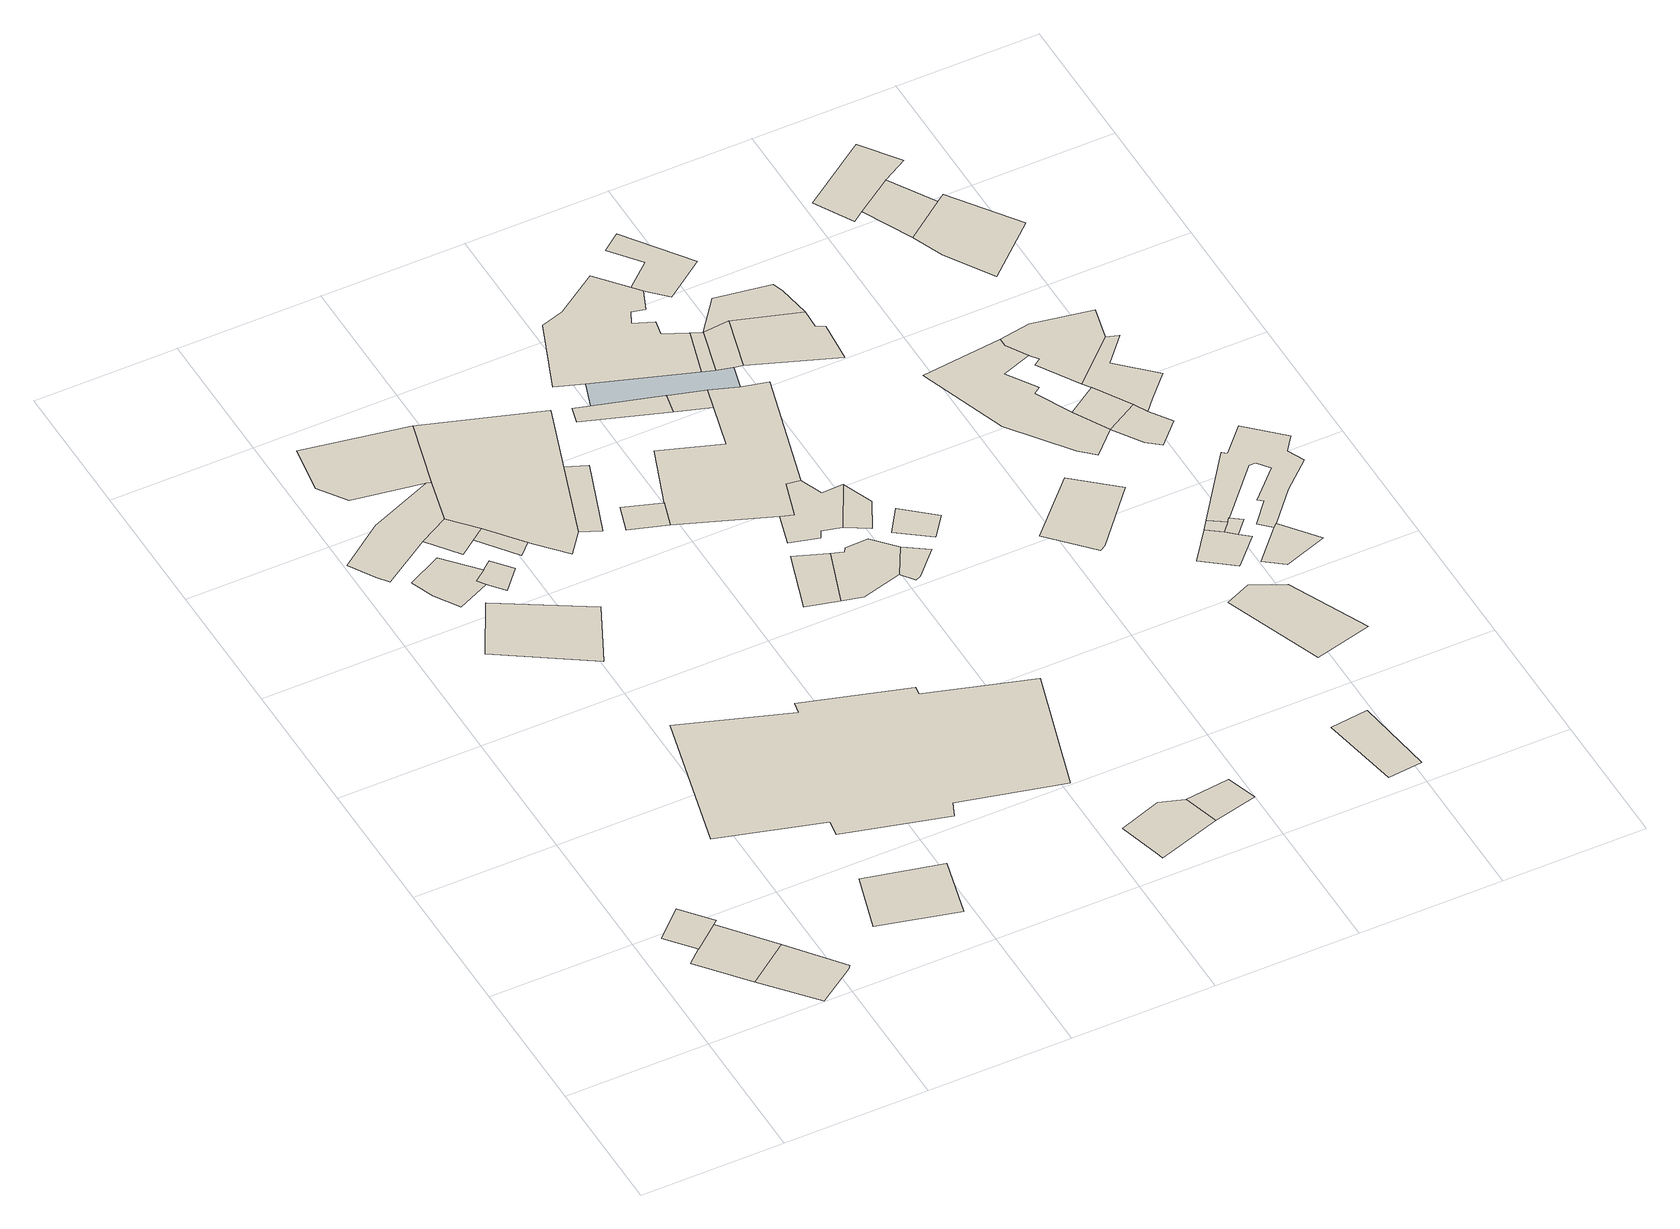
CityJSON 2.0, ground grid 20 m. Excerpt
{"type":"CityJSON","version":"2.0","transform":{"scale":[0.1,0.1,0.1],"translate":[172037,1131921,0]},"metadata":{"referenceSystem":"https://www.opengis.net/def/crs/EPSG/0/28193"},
"CityObjects":{
"building1":{"type":"Building","attributes":{"time":{"estimatedStart":{"year":1865},"estimatedEnd":{"year":1938}},"material":{"value":"dressed stone","sources":[{"name":"Amiran Atlas, sheet 11, map 4.2","type":"Secondary cartographic source"}],"paradata":{"author":"Beatrice Vaienti","date":"29-05-2023","version":0}},"numberOfFloors":{"value":"1","sources":[{"name":"Amiran Atlas, sheet 12, map 4.3","type":"Secondary cartographic source"}],"paradata":{"type":"user","author":"Beatrice Vaienti","date":"29-05-2023","comments":"In the atlas the value is \"1-3\", we have chosen a random value between 1 and 3 assigning a higher probability to 1 and 2 floors, respectively p=[0.35,0.35,0.3] for 1, 2, 3 floors","version":0}},"roof":{"type":{"value":"flat","paradata":{"type":"user","author":"Beatrice Vaienti","date":"29-05-2023","version":0}}},"updatedGeometry":true},"geometry":[{"type":"MultiSurface","lod":"0","boundaries":[[[0,1,2,3,4]]]}]},
"building2":{"type":"Building","attributes":{"time":{"estimatedStart":{"year":1865},"estimatedEnd":{"year":1938}},"material":{"value":"dressed stone","sources":[{"name":"Amiran Atlas, sheet 11, map 4.2","type":"Secondary cartographic source"}],"paradata":{"author":"Beatrice Vaienti","date":"29-05-2023","version":0}},"numberOfFloors":{"value":"3","paradata":{"type":"predicted","date":"05-06-2023","comments":"Random Forest Classifier","version":0}},"roof":{"type":{"value":"flat","paradata":{"type":"user","author":"Beatrice Vaienti","date":"29-05-2023","version":0}}},"updatedGeometry":true},"geometry":[{"type":"MultiSurface","lod":"0","boundaries":[[[5,6,7,4,3]]]}]},
"building3":{"type":"Building","attributes":{"time":{"estimatedStart":{"year":1841},"estimatedEnd":{"year":1938}},"material":{"value":"dressed stone","sources":[{"name":"Amiran Atlas, sheet 11, map 4.2","type":"Secondary cartographic source"}],"paradata":{"author":"Beatrice Vaienti","date":"29-05-2023","version":0}},"numberOfFloors":{"value":"3","sources":[{"name":"Amiran Atlas, sheet 12, map 4.3","type":"Secondary cartographic source"}],"paradata":{"type":"user","author":"Beatrice Vaienti","date":"29-05-2023","comments":"In the atlas the value is \"1-3\", we have chosen a random value between 1 and 3 assigning a higher probability to 1 and 2 floors, respectively p=[0.35,0.35,0.3] for 1, 2, 3 floors","version":0}},"roof":{"type":{"value":"flat","paradata":{"type":"user","author":"Beatrice Vaienti","date":"29-05-2023","version":0}}},"updatedGeometry":true},"geometry":[{"type":"MultiSurface","lod":"0","boundaries":[[[8,9,7,6,10]]]}]},
"building4":{"type":"Building","attributes":{"time":{"estimatedStart":{"year":1865},"estimatedEnd":{"year":1938}},"material":{"value":"dressed stone","sources":[{"name":"Amiran Atlas, sheet 11, map 4.2","type":"Secondary cartographic source"}],"paradata":{"author":"Beatrice Vaienti","date":"29-05-2023","version":0}},"numberOfFloors":{"value":"2","sources":[{"name":"Amiran Atlas, sheet 12, map 4.3","type":"Secondary cartographic source"}],"paradata":{"type":"user","author":"Beatrice Vaienti","date":"29-05-2023","comments":"In the atlas the value is \"1-3\", we have chosen a random value between 1 and 3 assigning a higher probability to 1 and 2 floors, respectively p=[0.35,0.35,0.3] for 1, 2, 3 floors","version":0}},"roof":{"type":{"value":"flat","paradata":{"type":"user","author":"Beatrice Vaienti","date":"29-05-2023","version":0}}},"updatedGeometry":true},"geometry":[{"type":"MultiSurface","lod":"0","boundaries":[[[11,12,13,14,15,16,17]]]}]},
"building5":{"type":"Building","attributes":{"time":{"estimatedStart":{"year":1841},"estimatedEnd":{"year":1938}},"material":{"paradata":{"version":0}},"numberOfFloors":{"value":"2","paradata":{"type":"predicted","date":"05-06-2023","comments":"Random Forest Classifier","version":0}},"roof":{"type":{"value":"flat","paradata":{"type":"predicted","date":"05-06-2023","comments":"Random Forest Classifier","version":0}}},"updatedGeometry":true},"geometry":[{"type":"MultiSurface","lod":"0","boundaries":[[[18,19,20,21]]]}]},
"building6":{"type":"Building","attributes":{"time":{"estimatedStart":{"year":1841},"estimatedEnd":{"year":1938}},"material":{"value":"dressed stone","sources":[{"name":"Amiran Atlas, sheet 11, map 4.2","type":"Secondary cartographic source"}],"paradata":{"author":"Beatrice Vaienti","date":"29-05-2023","version":0}},"numberOfFloors":{"value":"3","sources":[{"name":"Amiran Atlas, sheet 12, map 4.3","type":"Secondary cartographic source"}],"paradata":{"type":"user","author":"Beatrice Vaienti","date":"29-05-2023","comments":"In the atlas the value is \"1-3\", we have chosen a random value between 1 and 3 assigning a higher probability to 1 and 2 floors, respectively p=[0.35,0.35,0.3] for 1, 2, 3 floors","version":0}},"roof":{"type":{"value":"flat","paradata":{"type":"user","author":"Beatrice Vaienti","date":"29-05-2023","version":0}}},"updatedGeometry":true},"geometry":[{"type":"MultiSurface","lod":"0","boundaries":[[[22,23,24,25,26,27,28,29]]]}]},
"building7":{"type":"Building","attributes":{"time":{"estimatedStart":{"year":1865},"estimatedEnd":{"year":1938}},"material":{"value":"dressed stone","sources":[{"name":"Amiran Atlas, sheet 11, map 4.2","type":"Secondary cartographic source"}],"paradata":{"author":"Beatrice Vaienti","date":"29-05-2023","version":0}},"numberOfFloors":{"value":"2","sources":[{"name":"Amiran Atlas, sheet 12, map 4.3","type":"Secondary cartographic source"}],"paradata":{"type":"user","author":"Beatrice Vaienti","date":"29-05-2023","comments":"In the atlas the value is \"1-3\", we have chosen a random value between 1 and 3 assigning a higher probability to 1 and 2 floors, respectively p=[0.35,0.35,0.3] for 1, 2, 3 floors","version":0}},"roof":{"type":{"value":"flat","paradata":{"type":"user","author":"Beatrice Vaienti","date":"29-05-2023","version":0}}},"updatedGeometry":true},"geometry":[{"type":"MultiSurface","lod":"0","boundaries":[[[30,31,32,33]]]}]},
"building8":{"type":"Building","attributes":{"time":{"estimatedStart":{"year":1865},"estimatedEnd":{"year":1938}},"material":{"value":"dressed stone","sources":[{"name":"Amiran Atlas, sheet 11, map 4.2","type":"Secondary cartographic source"}],"paradata":{"author":"Beatrice Vaienti","date":"29-05-2023","version":0}},"numberOfFloors":{"value":"1","sources":[{"name":"Amiran Atlas, sheet 12, map 4.3","type":"Secondary cartographic source"}],"paradata":{"type":"user","author":"Beatrice Vaienti","date":"29-05-2023","comments":"In the atlas the value is \"1-3\", we have chosen a random value between 1 and 3 assigning a higher probability to 1 and 2 floors, respectively p=[0.35,0.35,0.3] for 1, 2, 3 floors","version":0}},"roof":{"type":{"value":"flat","paradata":{"type":"user","author":"Beatrice Vaienti","date":"29-05-2023","version":0}}},"updatedGeometry":true},"geometry":[{"type":"MultiSurface","lod":"0","boundaries":[[[34,35,13,12,11,36]]]}]},
"building9":{"type":"Building","attributes":{"time":{"estimatedStart":{"year":1865},"estimatedEnd":{"year":1938}},"material":{"value":"dressed stone","sources":[{"name":"Amiran Atlas, sheet 11, map 4.2","type":"Secondary cartographic source"}],"paradata":{"author":"Beatrice Vaienti","date":"29-05-2023","version":0}},"numberOfFloors":{"value":"1","sources":[{"name":"Amiran Atlas, sheet 12, map 4.3","type":"Secondary cartographic source"}],"paradata":{"type":"user","author":"Beatrice Vaienti","date":"29-05-2023","comments":"In the atlas the value is \"1-3\", we have chosen a random value between 1 and 3 assigning a higher probability to 1 and 2 floors, respectively p=[0.35,0.35,0.3] for 1, 2, 3 floors","version":0}},"roof":{"type":{"value":"flat","paradata":{"type":"user","author":"Beatrice Vaienti","date":"29-05-2023","version":0}}},"updatedGeometry":true},"geometry":[{"type":"MultiSurface","lod":"0","boundaries":[[[27,26,37,38]]]}]},
"building10":{"type":"Building","attributes":{"time":{"estimatedStart":{"year":1841},"estimatedEnd":{"year":1938}},"material":{"value":"dressed stone","sources":[{"name":"Amiran Atlas, sheet 11, map 4.2","type":"Secondary cartographic source"}],"paradata":{"author":"Beatrice Vaienti","date":"29-05-2023","version":0}},"numberOfFloors":{"value":"1","sources":[{"name":"Amiran Atlas, sheet 12, map 4.3","type":"Secondary cartographic source"}],"paradata":{"type":"user","author":"Beatrice Vaienti","date":"29-05-2023","comments":"In the atlas the value is \"1-3\", we have chosen a random value between 1 and 3 assigning a higher probability to 1 and 2 floors, respectively p=[0.35,0.35,0.3] for 1, 2, 3 floors","version":0}},"roof":{"type":{"value":"flat","paradata":{"type":"user","author":"Beatrice Vaienti","date":"29-05-2023","version":0}}},"updatedGeometry":true},"geometry":[{"type":"MultiSurface","lod":"0","boundaries":[[[29,28,39,40,41,42]]]}]},
"building11":{"type":"Building","attributes":{"time":{"estimatedStart":{"year":1865},"estimatedEnd":{"year":1938}},"material":{"value":"dressed stone","sources":[{"name":"Amiran Atlas, sheet 11, map 4.2","type":"Secondary cartographic source"}],"paradata":{"author":"Beatrice Vaienti","date":"29-05-2023","version":0}},"numberOfFloors":{"value":"2","sources":[{"name":"Amiran Atlas, sheet 12, map 4.3","type":"Secondary cartographic source"}],"paradata":{"type":"user","author":"Beatrice Vaienti","date":"29-05-2023","comments":"In the atlas the value is \"1-3\", we have chosen a random value between 1 and 3 assigning a higher probability to 1 and 2 floors, respectively p=[0.35,0.35,0.3] for 1, 2, 3 floors","version":0}},"roof":{"type":{"value":"flat","paradata":{"type":"user","author":"Beatrice Vaienti","date":"29-05-2023","version":0}}},"updatedGeometry":true},"geometry":[{"type":"MultiSurface","lod":"0","boundaries":[[[43,38,44,45]]]}]},
"building12":{"type":"Building","attributes":{"time":{"estimatedStart":{"year":1865},"estimatedEnd":{"year":1938}},"material":{"value":"dressed stone","sources":[{"name":"Amiran Atlas, sheet 11, map 4.2","type":"Secondary cartographic source"}],"paradata":{"author":"Beatrice Vaienti","date":"29-05-2023","version":0}},"numberOfFloors":{"value":"2","sources":[{"name":"Amiran Atlas, sheet 12, map 4.3","type":"Secondary cartographic source"}],"paradata":{"type":"user","author":"Beatrice Vaienti","date":"29-05-2023","comments":"In the atlas the value is \"1-3\", we have chosen a random value between 1 and 3 assigning a higher probability to 1 and 2 floors, respectively p=[0.35,0.35,0.3] for 1, 2, 3 floors","version":0}},"roof":{"type":{"value":"flat","paradata":{"type":"user","author":"Beatrice Vaienti","date":"29-05-2023","version":0}}},"updatedGeometry":true},"geometry":[{"type":"MultiSurface","lod":"0","boundaries":[[[46,47,48,49,50,51,52,53,54,55,56,57]]]}]},
"building13":{"type":"Building","attributes":{"time":{"estimatedStart":{"year":1841},"estimatedEnd":{"year":1938}},"material":{"value":"dressed stone","sources":[{"name":"Amiran Atlas, sheet 11, map 4.2","type":"Secondary cartographic source"}],"paradata":{"author":"Beatrice Vaienti","date":"29-05-2023","version":0}},"numberOfFloors":{"value":"2","sources":[{"name":"Amiran Atlas, sheet 12, map 4.3","type":"Secondary cartographic source"}],"paradata":{"type":"user","author":"Beatrice Vaienti","date":"29-05-2023","comments":"In the atlas the value is \"1-3\", we have chosen a random value between 1 and 3 assigning a higher probability to 1 and 2 floors, respectively p=[0.35,0.35,0.3] for 1, 2, 3 floors","version":0}},"roof":{"type":{"value":"flat","paradata":{"type":"user","author":"Beatrice Vaienti","date":"29-05-2023","version":0}}},"updatedGeometry":true},"geometry":[{"type":"MultiSurface","lod":"0","boundaries":[[[58,59,39,28,27,38,60,61]]]}]},
"building14":{"type":"Building","attributes":{"time":{"estimatedStart":{"year":1841},"estimatedEnd":{"year":1938}},"material":{"value":"dressed stone","sources":[{"name":"Amiran Atlas, sheet 11, map 4.2","type":"Secondary cartographic source"}],"paradata":{"author":"Beatrice Vaienti","date":"29-05-2023","version":0}},"numberOfFloors":{"value":"1","sources":[{"name":"Amiran Atlas, sheet 12, map 4.3","type":"Secondary cartographic source"}],"paradata":{"type":"user","author":"Beatrice Vaienti","date":"29-05-2023","comments":"In the atlas the value is \"1-3\", we have chosen a random value between 1 and 3 assigning a higher probability to 1 and 2 floors, respectively p=[0.35,0.35,0.3] for 1, 2, 3 floors","version":0}},"roof":{"type":{"value":"flat","paradata":{"type":"user","author":"Beatrice Vaienti","date":"29-05-2023","version":0}}},"updatedGeometry":true},"geometry":[{"type":"MultiSurface","lod":"0","boundaries":[[[62,63,64,58]]]}]},
"building15":{"type":"Building","attributes":{"time":{"estimatedStart":{"year":1841},"estimatedEnd":{"year":1938}},"material":{"value":"dressed stone","sources":[{"name":"Amiran Atlas, sheet 11, map 4.2","type":"Secondary cartographic source"}],"paradata":{"author":"Beatrice Vaienti","date":"29-05-2023","version":0}},"numberOfFloors":{"value":"2","sources":[{"name":"Amiran Atlas, sheet 12, map 4.3","type":"Secondary cartographic source"}],"paradata":{"type":"user","author":"Beatrice Vaienti","date":"29-05-2023","comments":"In the atlas the value is \"1-3\", we have chosen a random value between 1 and 3 assigning a higher probability to 1 and 2 floors, respectively p=[0.35,0.35,0.3] for 1, 2, 3 floors","version":0}},"roof":{"type":{"value":"flat","paradata":{"type":"user","author":"Beatrice Vaienti","date":"29-05-2023","version":0}}},"updatedGeometry":true},"geometry":[{"type":"MultiSurface","lod":"0","boundaries":[[[65,66,67,68]]]}]},
"building16":{"type":"Building","attributes":{"time":{"estimatedStart":{"year":1841},"estimatedEnd":{"year":1938}},"material":{"value":"dressed stone","sources":[{"name":"Amiran Atlas, sheet 11, map 4.2","type":"Secondary cartographic source"}],"paradata":{"author":"Beatrice Vaienti","date":"29-05-2023","version":0}},"numberOfFloors":{"value":"3","sources":[{"name":"Amiran Atlas, sheet 12, map 4.3","type":"Secondary cartographic source"}],"paradata":{"type":"user","author":"Beatrice Vaienti","date":"29-05-2023","comments":"In the atlas the value is \"1-3\", we have chosen a random value between 1 and 3 assigning a higher probability to 1 and 2 floors, respectively p=[0.35,0.35,0.3] for 1, 2, 3 floors","version":0}},"roof":{"type":{"value":"domed","paradata":{"type":"user","author":"Beatrice Vaienti","date":"29-05-2023","version":0}}},"updatedGeometry":true},"geometry":[{"type":"MultiSurface","lod":"0","boundaries":[[[69,70,71,72]]]}]},
"building17":{"type":"Building","attributes":{"time":{"estimatedStart":{"year":1841},"estimatedEnd":{"year":1938}},"material":{"paradata":{"version":0}},"numberOfFloors":{"value":"2","sources":[{"name":"Amiran Atlas, sheet 12, map 4.3","type":"Secondary cartographic source"}],"paradata":{"type":"user","author":"Beatrice Vaienti","date":"29-05-2023","comments":"In the atlas the value is \"1-3\", we have chosen a random value between 1 and 3 assigning a higher probability to 1 and 2 floors, respectively p=[0.35,0.35,0.3] for 1, 2, 3 floors","version":0}},"roof":{"type":{"value":"flat","paradata":{"type":"predicted","date":"05-06-2023","comments":"Random Forest Classifier","version":0}}},"updatedGeometry":true},"geometry":[{"type":"MultiSurface","lod":"0","boundaries":[[[73,74,75,76,77,78]]]}]},
"building18":{"type":"Building","attributes":{"time":{"estimatedStart":{"year":1841},"estimatedEnd":{"year":1938}},"material":{"value":"dressed stone","sources":[{"name":"Amiran Atlas, sheet 11, map 4.2","type":"Secondary cartographic source"}],"paradata":{"author":"Beatrice Vaienti","date":"29-05-2023","version":0}},"numberOfFloors":{"value":"3","sources":[{"name":"Amiran Atlas, sheet 12, map 4.3","type":"Secondary cartographic source"}],"paradata":{"type":"user","author":"Beatrice Vaienti","date":"29-05-2023","comments":"In the atlas the value is \"1-3\", we have chosen a random value between 1 and 3 assigning a higher probability to 1 and 2 floors, respectively p=[0.35,0.35,0.3] for 1, 2, 3 floors","version":0}},"roof":{"type":{"value":"flat","paradata":{"type":"predicted","date":"05-06-2023","comments":"Random Forest Classifier","version":0}}},"updatedGeometry":true},"geometry":[{"type":"MultiSurface","lod":"0","boundaries":[[[79,80,81,82,83]]]}]},
"building19":{"type":"Building","attributes":{"time":{"estimatedStart":{"year":1841},"estimatedEnd":{"year":1938}},"material":{"value":"dressed stone","sources":[{"name":"Amiran Atlas, sheet 11, map 4.2","type":"Secondary cartographic source"}],"paradata":{"author":"Beatrice Vaienti","date":"29-05-2023","version":0}},"numberOfFloors":{"value":"3","sources":[{"name":"Amiran Atlas, sheet 12, map 4.3","type":"Secondary cartographic source"}],"paradata":{"type":"user","author":"Beatrice Vaienti","date":"29-05-2023","comments":"In the atlas the value is \"1-3\", we have chosen a random value between 1 and 3 assigning a higher probability to 1 and 2 floors, respectively p=[0.35,0.35,0.3] for 1, 2, 3 floors","version":0}},"roof":{"type":{"value":"flat","paradata":{"type":"user","author":"Beatrice Vaienti","date":"29-05-2023","version":0}}},"updatedGeometry":true},"geometry":[{"type":"MultiSurface","lod":"0","boundaries":[[[84,85,70,69,86,87,88,89]]]}]},
"building20":{"type":"Building","attributes":{"time":{"estimatedStart":{"year":1841},"estimatedEnd":{"year":1938}},"material":{"value":"dressed stone","sources":[{"name":"Amiran Atlas, sheet 11, map 4.2","type":"Secondary cartographic source"}],"paradata":{"author":"Beatrice Vaienti","date":"29-05-2023","version":0}},"numberOfFloors":{"value":"2","sources":[{"name":"Amiran Atlas, sheet 12, map 4.3","type":"Secondary cartographic source"}],"paradata":{"type":"user","author":"Beatrice Vaienti","date":"29-05-2023","comments":"In the atlas the value is \"1-3\", we have chosen a random value between 1 and 3 assigning a higher probability to 1 and 2 floors, respectively p=[0.35,0.35,0.3] for 1, 2, 3 floors","version":0}},"roof":{"type":{"value":"flat","paradata":{"type":"user","author":"Beatrice Vaienti","date":"29-05-2023","version":0}}},"updatedGeometry":true},"geometry":[{"type":"MultiSurface","lod":"0","boundaries":[[[90,91,92,93,94,95,96,66,65,97,98]]]}]},
"building21":{"type":"Building","attributes":{"time":{"estimatedStart":{"year":1841},"estimatedEnd":{"year":1938}},"material":{"paradata":{"version":0}},"numberOfFloors":{"value":"2","paradata":{"type":"predicted","date":"05-06-2023","comments":"Random Forest Classifier","version":0}},"roof":{"type":{"value":"flat","paradata":{"type":"predicted","date":"05-06-2023","comments":"Random Forest Classifier","version":0}}},"updatedGeometry":true},"geometry":[{"type":"MultiSurface","lod":"0","boundaries":[[[75,74,99,100]]]}]},
"building22":{"type":"Building","attributes":{"time":{"estimatedStart":{"year":1841},"estimatedEnd":{"year":1938}},"material":{"value":"dressed stone","sources":[{"name":"Amiran Atlas, sheet 11, map 4.2","type":"Secondary cartographic source"}],"paradata":{"author":"Beatrice Vaienti","date":"29-05-2023","version":0}},"numberOfFloors":{"value":"2","sources":[{"name":"Amiran Atlas, sheet 12, map 4.3","type":"Secondary cartographic source"}],"paradata":{"type":"user","author":"Beatrice Vaienti","date":"29-05-2023","comments":"In the atlas the value is \"1-3\", we have chosen a random value between 1 and 3 assigning a higher probability to 1 and 2 floors, respectively p=[0.35,0.35,0.3] for 1, 2, 3 floors","version":0}},"roof":{"type":{"value":"flat","paradata":{"type":"user","author":"Beatrice Vaienti","date":"29-05-2023","version":0}}},"updatedGeometry":true},"geometry":[{"type":"MultiSurface","lod":"0","boundaries":[[[97,101,102,103,104,105,106,91,90,98]]]}]},
"object1":{"type":"GenericCityObject","attributes":{"time":{"estimatedStart":{"year":1841},"estimatedEnd":{"year":1938}},"material":{"value":"dressed stone","sources":[{"name":"Amiran Atlas, sheet 11, map 4.2","type":"Secondary cartographic source"}],"paradata":{"author":"Beatrice Vaienti","date":"29-05-2023","version":0}},"numberOfFloors":{"value":"2","paradata":{"type":"predicted","date":"05-06-2023","comments":"Random Forest Classifier","version":0}},"roof":{"type":{"value":"gable","paradata":{"type":"user","author":"Beatrice Vaienti","date":"29-05-2023","comments":"In the Atlas the value is reported is 'gabled (tiles)', however it is not clear whether it refers to a hip or a gable roof. Therefore we assigned a random value between the two.","version":0}}},"updatedGeometry":true},"geometry":[{"type":"MultiSurface","lod":"0","boundaries":[[[80,94,93,107,108,109]]]}]},
"building23":{"type":"Building","attributes":{"time":{"estimatedStart":{"year":1841},"estimatedEnd":{"year":1938}},"material":{"value":"dressed stone","sources":[{"name":"Amiran Atlas, sheet 11, map 4.2","type":"Secondary cartographic source"}],"paradata":{"author":"Beatrice Vaienti","date":"29-05-2023","version":0}},"numberOfFloors":{"value":"3","paradata":{"type":"predicted","date":"05-06-2023","comments":"Random Forest Classifier","version":0}},"roof":{"type":{"value":"domed","paradata":{"type":"predicted","date":"05-06-2023","comments":"Random Forest Classifier","version":0}}},"updatedGeometry":true},"geometry":[{"type":"MultiSurface","lod":"0","boundaries":[[[87,110,111,112,88]]]}]},
"building24":{"type":"Building","attributes":{"time":{"estimatedStart":{"year":1841},"estimatedEnd":{"year":1938}},"material":{"value":"dressed stone","sources":[{"name":"Amiran Atlas, sheet 11, map 4.2","type":"Secondary cartographic source"}],"paradata":{"author":"Beatrice Vaienti","date":"29-05-2023","version":0}},"numberOfFloors":{"value":"2","sources":[{"name":"Amiran Atlas, sheet 12, map 4.3","type":"Secondary cartographic source"}],"paradata":{"type":"user","author":"Beatrice Vaienti","date":"29-05-2023","comments":"In the atlas the value is \"1-3\", we have chosen a random value between 1 and 3 assigning a higher probability to 1 and 2 floors, respectively p=[0.35,0.35,0.3] for 1, 2, 3 floors","version":0}},"roof":{"type":{"value":"flat","paradata":{"type":"predicted","date":"05-06-2023","comments":"Random Forest Classifier","version":0}}},"updatedGeometry":true},"geometry":[{"type":"MultiSurface","lod":"0","boundaries":[[[94,79,83,113]]]}]},
"building25":{"type":"Building","attributes":{"time":{"estimatedStart":{"year":1841},"estimatedEnd":{"year":1938}},"material":{"value":"dressed stone","sources":[{"name":"Amiran Atlas, sheet 11, map 4.2","type":"Secondary cartographic source"}],"paradata":{"author":"Beatrice Vaienti","date":"29-05-2023","version":0}},"numberOfFloors":{"value":"2","paradata":{"type":"predicted","date":"05-06-2023","comments":"Random Forest Classifier","version":0}},"roof":{"type":{"value":"gable","paradata":{"type":"user","author":"Beatrice Vaienti","date":"29-05-2023","comments":"In the Atlas the value is reported is 'gabled (tiles)', however it is not clear whether it refers to a hip or a gable roof. Therefore we assigned a random value between the two.","version":0}}},"updatedGeometry":true},"geometry":[{"type":"MultiSurface","lod":"0","boundaries":[[[114,115,109,116,117,118,119,120,121,122,123,124,125,126]]]}]},
"building26":{"type":"Building","attributes":{"time":{"estimatedStart":{"year":1841},"estimatedEnd":{"year":1938}},"material":{"value":"dressed stone","sources":[{"name":"Amiran Atlas, sheet 11, map 4.2","type":"Secondary cartographic source"}],"paradata":{"author":"Beatrice Vaienti","date":"29-05-2023","version":0}},"numberOfFloors":{"value":"1","sources":[{"name":"Amiran Atlas, sheet 12, map 4.3","type":"Secondary cartographic source"}],"paradata":{"type":"user","author":"Beatrice Vaienti","date":"29-05-2023","comments":"In the atlas the value is \"1-3\", we have chosen a random value between 1 and 3 assigning a higher probability to 1 and 2 floors, respectively p=[0.35,0.35,0.3] for 1, 2, 3 floors","version":0}},"roof":{"type":{"value":"flat","paradata":{"type":"user","author":"Beatrice Vaienti","date":"29-05-2023","version":0}}},"updatedGeometry":true},"geometry":[{"type":"MultiSurface","lod":"0","boundaries":[[[104,127,128,105]]]}]},
"building27":{"type":"Building","attributes":{"time":{"estimatedStart":{"year":1841},"estimatedEnd":{"year":1938}},"material":{"value":"dressed stone","sources":[{"name":"Amiran Atlas, sheet 11, map 4.2","type":"Secondary cartographic source"}],"paradata":{"author":"Beatrice Vaienti","date":"29-05-2023","version":0}},"numberOfFloors":{"value":"1","sources":[{"name":"Amiran Atlas, sheet 12, map 4.3","type":"Secondary cartographic source"}],"paradata":{"type":"user","author":"Beatrice Vaienti","date":"29-05-2023","comments":"In the atlas the value is \"1-3\", we have chosen a random value between 1 and 3 assigning a higher probability to 1 and 2 floors, respectively p=[0.35,0.35,0.3] for 1, 2, 3 floors","version":0}},"roof":{"type":{"value":"flat","paradata":{"type":"user","author":"Beatrice Vaienti","date":"29-05-2023","version":0}}},"updatedGeometry":true},"geometry":[{"type":"MultiSurface","lod":"0","boundaries":[[[129,130,131,132]]]}]},
"building28":{"type":"Building","attributes":{"time":{"estimatedStart":{"year":1841},"estimatedEnd":{"year":1938}},"material":{"value":"dressed stone","sources":[{"name":"Amiran Atlas, sheet 11, map 4.2","type":"Secondary cartographic source"}],"paradata":{"author":"Beatrice Vaienti","date":"29-05-2023","version":0}},"numberOfFloors":{"value":"2","paradata":{"type":"predicted","date":"05-06-2023","comments":"Random Forest Classifier","version":0}},"roof":{"type":{"value":"hip","paradata":{"type":"user","author":"Beatrice Vaienti","date":"29-05-2023","comments":"In the Atlas the value is reported is 'gabled (tiles)', however it is not clear whether it refers to a hip or a gable roof. Therefore we assigned a random value between the two.","version":0}}},"updatedGeometry":true},"geometry":[{"type":"MultiSurface","lod":"0","boundaries":[[[116,108,133,117]]]}]},
"building29":{"type":"Building","attributes":{"time":{"estimatedStart":{"year":1841},"estimatedEnd":{"year":1938}},"material":{"value":"dressed stone","sources":[{"name":"Amiran Atlas, sheet 11, map 4.2","type":"Secondary cartographic source"}],"paradata":{"author":"Beatrice Vaienti","date":"29-05-2023","version":0}},"numberOfFloors":{"value":"1","paradata":{"type":"predicted","date":"05-06-2023","comments":"Random Forest Classifier","version":0}},"roof":{"type":{"value":"domed","paradata":{"type":"user","author":"Beatrice Vaienti","date":"29-05-2023","version":0}}},"updatedGeometry":true},"geometry":[{"type":"MultiSurface","lod":"0","boundaries":[[[107,134,135,133,108]]]}]},
"building30":{"type":"Building","attributes":{"time":{"estimatedStart":{"year":1841},"estimatedEnd":{"year":1938}},"material":{"value":"dressed stone","sources":[{"name":"Amiran Atlas, sheet 11, map 4.2","type":"Secondary cartographic source"}],"paradata":{"author":"Beatrice Vaienti","date":"29-05-2023","version":0}},"numberOfFloors":{"value":"2","paradata":{"type":"predicted","date":"05-06-2023","comments":"Random Forest Classifier","version":0}},"roof":{"type":{"value":"flat","paradata":{"type":"user","author":"Beatrice Vaienti","date":"29-05-2023","version":0}}},"updatedGeometry":true},"geometry":[{"type":"MultiSurface","lod":"0","boundaries":[[[136,137,138,139,124,123,140]]]}]},
"building31":{"type":"Building","attributes":{"time":{"estimatedStart":{"year":1841},"estimatedEnd":{"year":1938}},"material":{"value":"dressed stone","sources":[{"name":"Amiran Atlas, sheet 11, map 4.2","type":"Secondary cartographic source"}],"paradata":{"author":"Beatrice Vaienti","date":"29-05-2023","version":0}},"numberOfFloors":{"value":"3","paradata":{"type":"predicted","date":"05-06-2023","comments":"Random Forest Classifier","version":0}},"roof":{"type":{"value":"domed","paradata":{"type":"user","author":"Beatrice Vaienti","date":"29-05-2023","version":0}}},"updatedGeometry":true},"geometry":[{"type":"MultiSurface","lod":"0","boundaries":[[[141,135,134,142,143,144]]]}]},
"building32":{"type":"Building","attributes":{"time":{"estimatedStart":{"year":1841},"estimatedEnd":{"year":1938}},"material":{"value":"dressed stone","sources":[{"name":"Amiran Atlas, sheet 11, map 4.2","type":"Secondary cartographic source"}],"paradata":{"author":"Beatrice Vaienti","date":"29-05-2023","version":0}},"numberOfFloors":{"value":"2","paradata":{"type":"predicted","date":"05-06-2023","comments":"Random Forest Classifier","version":0}},"roof":{"type":{"value":"domed","paradata":{"type":"user","author":"Beatrice Vaienti","date":"29-05-2023","version":0}}},"updatedGeometry":true},"geometry":[{"type":"MultiSurface","lod":"0","boundaries":[[[133,135,141,145,146,147]]]}]},
"building33":{"type":"Building","attributes":{"time":{"estimatedStart":{"year":1841},"estimatedEnd":{"year":1938}},"material":{"value":"dressed stone","sources":[{"name":"Amiran Atlas, sheet 11, map 4.2","type":"Secondary cartographic source"}],"paradata":{"author":"Beatrice Vaienti","date":"29-05-2023","version":0}},"numberOfFloors":{"value":"2","paradata":{"type":"predicted","date":"05-06-2023","comments":"Random Forest Classifier","version":0}},"roof":{"type":{"value":"flat","paradata":{"type":"user","author":"Beatrice Vaienti","date":"29-05-2023","version":0}}},"updatedGeometry":true},"geometry":[{"type":"MultiSurface","lod":"0","boundaries":[[[148,149,150,151]]]}]},
"building34":{"type":"Building","attributes":{"time":{"estimatedStart":{"year":1841},"estimatedEnd":{"year":1938}},"material":{"value":"dressed stone","sources":[{"name":"Amiran Atlas, sheet 11, map 4.2","type":"Secondary cartographic source"}],"paradata":{"author":"Beatrice Vaienti","date":"29-05-2023","version":0}},"numberOfFloors":{"value":"2","sources":[{"name":"Amiran Atlas, sheet 12, map 4.3","type":"Secondary cartographic source"}],"paradata":{"type":"user","author":"Beatrice Vaienti","date":"29-05-2023","comments":"In the atlas the value is \"1-3\", we have chosen a random value between 1 and 3 assigning a higher probability to 1 and 2 floors, respectively p=[0.35,0.35,0.3] for 1, 2, 3 floors","version":0}},"roof":{"type":{"value":"domed","paradata":{"type":"user","author":"Beatrice Vaienti","date":"29-05-2023","version":0}}},"updatedGeometry":true},"geometry":[{"type":"MultiSurface","lod":"0","boundaries":[[[152,153,154,155,156]]]}]},
"building35":{"type":"Building","attributes":{"time":{"estimatedStart":{"year":1841},"estimatedEnd":{"year":1938}},"material":{"value":"dressed stone","sources":[{"name":"Amiran Atlas, sheet 11, map 4.2","type":"Secondary cartographic source"}],"paradata":{"author":"Beatrice Vaienti","date":"29-05-2023","version":0}},"numberOfFloors":{"value":"3","sources":[{"name":"Amiran Atlas, sheet 12, map 4.3","type":"Secondary cartographic source"}],"paradata":{"type":"user","author":"Beatrice Vaienti","date":"29-05-2023","comments":"In the atlas the value is \"1-3\", we have chosen a random value between 1 and 3 assigning a higher probability to 1 and 2 floors, respectively p=[0.35,0.35,0.3] for 1, 2, 3 floors","version":0}},"roof":{"type":{"value":"flat","paradata":{"type":"user","author":"Beatrice Vaienti","date":"29-05-2023","version":0}}},"updatedGeometry":true},"geometry":[{"type":"MultiSurface","lod":"0","boundaries":[[[157,158,159,160,161]]]}]},
"building36":{"type":"Building","attributes":{"time":{"estimatedStart":{"year":1841},"estimatedEnd":{"year":1938}},"material":{"value":"dressed stone","sources":[{"name":"Amiran Atlas, sheet 11, map 4.2","type":"Secondary cartographic source"}],"paradata":{"author":"Beatrice Vaienti","date":"29-05-2023","version":0}},"numberOfFloors":{"value":"3","sources":[{"name":"Amiran Atlas, sheet 12, map 4.3","type":"Secondary cartographic source"}],"paradata":{"type":"user","author":"Beatrice Vaienti","date":"29-05-2023","comments":"In the atlas the value is \"1-3\", we have chosen a random value between 1 and 3 assigning a higher probability to 1 and 2 floors, respectively p=[0.35,0.35,0.3] for 1, 2, 3 floors","version":0}},"roof":{"type":{"value":"flat","paradata":{"type":"user","author":"Beatrice Vaienti","date":"29-05-2023","version":0}}},"updatedGeometry":true},"geometry":[{"type":"MultiSurface","lod":"0","boundaries":[[[162,163,164,165,166,167,168,169,170,171,172,173]]]}]},
"building37":{"type":"Building","attributes":{"time":{"estimatedStart":{"year":1841},"estimatedEnd":{"year":1938}},"material":{"value":"dressed stone","sources":[{"name":"Amiran Atlas, sheet 11, map 4.2","type":"Secondary cartographic source"}],"paradata":{"author":"Beatrice Vaienti","date":"29-05-2023","version":0}},"numberOfFloors":{"value":"2","sources":[{"name":"Amiran Atlas, sheet 12, map 4.3","type":"Secondary cartographic source"}],"paradata":{"type":"user","author":"Beatrice Vaienti","date":"29-05-2023","comments":"In the atlas the value is \"1-3\", we have chosen a random value between 1 and 3 assigning a higher probability to 1 and 2 floors, respectively p=[0.35,0.35,0.3] for 1, 2, 3 floors","version":0}},"roof":{"type":{"value":"flat","paradata":{"type":"user","author":"Beatrice Vaienti","date":"29-05-2023","version":0}}},"updatedGeometry":true},"geometry":[{"type":"MultiSurface","lod":"0","boundaries":[[[174,175,176,177,178,179]]]}]},
"building38":{"type":"Building","attributes":{"time":{"estimatedStart":{"year":1841},"estimatedEnd":{"year":1938}},"material":{"value":"dressed stone","sources":[{"name":"Amiran Atlas, sheet 11, map 4.2","type":"Secondary cartographic source"}],"paradata":{"author":"Beatrice Vaienti","date":"29-05-2023","version":0}},"numberOfFloors":{"value":"2","sources":[{"name":"Amiran Atlas, sheet 12, map 4.3","type":"Secondary cartographic source"}],"paradata":{"type":"user","author":"Beatrice Vaienti","date":"29-05-2023","comments":"In the atlas the value is \"1-3\", we have chosen a random value between 1 and 3 assigning a higher probability to 1 and 2 floors, respectively p=[0.35,0.35,0.3] for 1, 2, 3 floors","version":0}},"roof":{"type":{"value":"flat","paradata":{"type":"user","author":"Beatrice Vaienti","date":"29-05-2023","version":0}}},"updatedGeometry":true},"geometry":[{"type":"MultiSurface","lod":"0","boundaries":[[[176,180,181,177]]]}]},
"building39":{"type":"Building","attributes":{"time":{"estimatedStart":{"year":1841},"estimatedEnd":{"year":1938}},"material":{"value":"dressed stone","sources":[{"name":"Amiran Atlas, sheet 11, map 4.2","type":"Secondary cartographic source"}],"paradata":{"author":"Beatrice Vaienti","date":"29-05-2023","version":0}},"numberOfFloors":{"value":"3","sources":[{"name":"Amiran Atlas, sheet 12, map 4.3","type":"Secondary cartographic source"}],"paradata":{"type":"user","author":"Beatrice Vaienti","date":"29-05-2023","comments":"In the atlas the value is \"1-3\", we have chosen a random value between 1 and 3 assigning a higher probability to 1 and 2 floors, respectively p=[0.35,0.35,0.3] for 1, 2, 3 floors","version":0}},"roof":{"type":{"value":"flat","paradata":{"type":"user","author":"Beatrice Vaienti","date":"29-05-2023","version":0}}},"updatedGeometry":true},"geometry":[{"type":"MultiSurface","lod":"0","boundaries":[[[175,182,183,180,176]]]}]},
"building40":{"type":"Building","attributes":{"time":{"estimatedStart":{"year":1841},"estimatedEnd":{"year":1938}},"material":{"value":"dressed stone","sources":[{"name":"Amiran Atlas, sheet 11, map 4.2","type":"Secondary cartographic source"}],"paradata":{"author":"Beatrice Vaienti","date":"29-05-2023","version":0}},"numberOfFloors":{"value":"2","sources":[{"name":"Amiran Atlas, sheet 12, map 4.3","type":"Secondary cartographic source"}],"paradata":{"type":"user","author":"Beatrice Vaienti","date":"29-05-2023","comments":"In the atlas the value is \"1-3\", we have chosen a random value between 1 and 3 assigning a higher probability to 1 and 2 floors, respectively p=[0.35,0.35,0.3] for 1, 2, 3 floors","version":0}},"roof":{"type":{"value":"flat","paradata":{"type":"user","author":"Beatrice Vaienti","date":"29-05-2023","version":0}}},"updatedGeometry":true},"geometry":[{"type":"MultiSurface","lod":"0","boundaries":[[[184,185,186,187,188]]]}]},
"building41":{"type":"Building","attributes":{"time":{"estimatedStart":{"year":1841},"estimatedEnd":{"year":1938}},"material":{"value":"dressed stone","sources":[{"name":"Amiran Atlas, sheet 11, map 4.2","type":"Secondary cartographic source"}],"paradata":{"author":"Beatrice Vaienti","date":"29-05-2023","version":0}},"numberOfFloors":{"value":"3","sources":[{"name":"Amiran Atlas, sheet 12, map 4.3","type":"Secondary cartographic source"}],"paradata":{"type":"user","author":"Beatrice Vaienti","date":"29-05-2023","comments":"In the atlas the value is \"1-3\", we have chosen a random value between 1 and 3 assigning a higher probability to 1 and 2 floors, respectively p=[0.35,0.35,0.3] for 1, 2, 3 floors","version":0}},"roof":{"type":{"value":"flat","paradata":{"type":"user","author":"Beatrice Vaienti","date":"29-05-2023","version":0}}},"updatedGeometry":true},"geometry":[{"type":"MultiSurface","lod":"0","boundaries":[[[189,190,172,171]]]}]},
"building42":{"type":"Building","attributes":{"time":{"estimatedStart":{"year":1841},"estimatedEnd":{"year":1938}},"material":{"value":"dressed stone","sources":[{"name":"Amiran Atlas, sheet 11, map 4.2","type":"Secondary cartographic source"}],"paradata":{"author":"Beatrice Vaienti","date":"29-05-2023","version":0}},"numberOfFloors":{"value":"1","sources":[{"name":"Amiran Atlas, sheet 12, map 4.3","type":"Secondary cartographic source"}],"paradata":{"type":"user","author":"Beatrice Vaienti","date":"29-05-2023","comments":"In the atlas the value is \"1-3\", we have chosen a random value between 1 and 3 assigning a higher probability to 1 and 2 floors, respectively p=[0.35,0.35,0.3] for 1, 2, 3 floors","version":0}},"roof":{"type":{"value":"flat","paradata":{"type":"user","author":"Beatrice Vaienti","date":"29-05-2023","version":0}}},"updatedGeometry":true},"geometry":[{"type":"MultiSurface","lod":"0","boundaries":[[[191,192,193,189,171,194]]]}]},
"building43":{"type":"Building","attributes":{"time":{"estimatedStart":{"year":1841},"estimatedEnd":{"year":1938}},"material":{"value":"dressed stone","sources":[{"name":"Amiran Atlas, sheet 11, map 4.2","type":"Secondary cartographic source"}],"paradata":{"author":"Beatrice Vaienti","date":"29-05-2023","version":0}},"numberOfFloors":{"value":"6","sources":[{"name":"Amiran Atlas, sheet 12, map 4.3","type":"Secondary cartographic source"}],"paradata":{"type":"user","author":"Beatrice Vaienti","date":"29-05-2023","comments":"In the atlas the value is \"4+\", we have chosen a random value between 4 and 6 assigning the same probability to the three values","version":0}},"roof":{"type":{"value":"flat","paradata":{"type":"user","author":"Beatrice Vaienti","date":"29-05-2023","version":0}}},"updatedGeometry":true},"geometry":[{"type":"MultiSurface","lod":"0","boundaries":[[[195,196,197,181,180,198,199,200,201,202,203,185,184,204,205,206,207]]]}]},
"building44":{"type":"Building","attributes":{"time":{"estimatedStart":{"year":1841},"estimatedEnd":{"year":1938}},"material":{"value":"dressed stone","sources":[{"name":"Amiran Atlas, sheet 11, map 4.2","type":"Secondary cartographic source"}],"paradata":{"author":"Beatrice Vaienti","date":"29-05-2023","version":0}},"numberOfFloors":{"value":"1","sources":[{"name":"Amiran Atlas, sheet 12, map 4.3","type":"Secondary cartographic source"}],"paradata":{"type":"user","author":"Beatrice Vaienti","date":"29-05-2023","comments":"In the atlas the value is \"1-3\", we have chosen a random value between 1 and 3 assigning a higher probability to 1 and 2 floors, respectively p=[0.35,0.35,0.3] for 1, 2, 3 floors","version":0}},"roof":{"type":{"value":"flat","paradata":{"type":"user","author":"Beatrice Vaienti","date":"29-05-2023","version":0}}},"updatedGeometry":true},"geometry":[{"type":"MultiSurface","lod":"0","boundaries":[[[166,165,164,208,209,210,211,212,213]]]}]},
"building45":{"type":"Building","attributes":{"time":{"estimatedStart":{"year":1841},"estimatedEnd":{"year":1938}},"material":{"value":"dressed stone","sources":[{"name":"Amiran Atlas, sheet 11, map 4.2","type":"Secondary cartographic source"}],"paradata":{"author":"Beatrice Vaienti","date":"29-05-2023","version":0}},"numberOfFloors":{"value":"2","sources":[{"name":"Amiran Atlas, sheet 12, map 4.3","type":"Secondary cartographic source"}],"paradata":{"type":"user","author":"Beatrice Vaienti","date":"29-05-2023","comments":"In the atlas the value is \"1-3\", we have chosen a random value between 1 and 3 assigning a higher probability to 1 and 2 floors, respectively p=[0.35,0.35,0.3] for 1, 2, 3 floors","version":0}},"roof":{"type":{"value":"flat","paradata":{"type":"user","author":"Beatrice Vaienti","date":"29-05-2023","version":0}}},"updatedGeometry":true},"geometry":[{"type":"MultiSurface","lod":"0","boundaries":[[[214,215,216,211,210,190,189,193,217]]]}]},
"building46":{"type":"Building","attributes":{"time":{"estimatedStart":{"year":1841},"estimatedEnd":{"year":1938}},"material":{"value":"dressed stone","sources":[{"name":"Amiran Atlas, sheet 11, map 4.2","type":"Secondary cartographic source"}],"paradata":{"author":"Beatrice Vaienti","date":"29-05-2023","version":0}},"numberOfFloors":{"value":"1","sources":[{"name":"Amiran Atlas, sheet 12, map 4.3","type":"Secondary cartographic source"}],"paradata":{"type":"user","author":"Beatrice Vaienti","date":"29-05-2023","comments":"In the atlas the value is \"1-3\", we have chosen a random value between 1 and 3 assigning a higher probability to 1 and 2 floors, respectively p=[0.35,0.35,0.3] for 1, 2, 3 floors","version":0}},"roof":{"type":{"value":"flat","paradata":{"type":"user","author":"Beatrice Vaienti","date":"29-05-2023","version":0}}},"updatedGeometry":true},"geometry":[{"type":"MultiSurface","lod":"0","boundaries":[[[218,219,220,221,222,223]]]}]},
"building47":{"type":"Building","attributes":{"time":{"estimatedStart":{"year":1841},"estimatedEnd":{"year":1938}},"material":{"value":"dressed stone","sources":[{"name":"Amiran Atlas, sheet 11, map 4.2","type":"Secondary cartographic source"}],"paradata":{"author":"Beatrice Vaienti","date":"29-05-2023","version":0}},"numberOfFloors":{"value":"2","sources":[{"name":"Amiran Atlas, sheet 12, map 4.3","type":"Secondary cartographic source"}],"paradata":{"type":"user","author":"Beatrice Vaienti","date":"29-05-2023","comments":"In the atlas the value is \"1-3\", we have chosen a random value between 1 and 3 assigning a higher probability to 1 and 2 floors, respectively p=[0.35,0.35,0.3] for 1, 2, 3 floors","version":0}},"roof":{"type":{"value":"flat","paradata":{"type":"user","author":"Beatrice Vaienti","date":"29-05-2023","version":0}}},"updatedGeometry":true},"geometry":[{"type":"MultiSurface","lod":"0","boundaries":[[[224,225,221,220]]]}]},
"building48":{"type":"Building","attributes":{"time":{"estimatedStart":{"year":1841},"estimatedEnd":{"year":1938}},"material":{"value":"dressed stone","sources":[{"name":"Amiran Atlas, sheet 11, map 4.2","type":"Secondary cartographic source"}],"paradata":{"author":"Beatrice Vaienti","date":"29-05-2023","version":0}},"numberOfFloors":{"value":"3","sources":[{"name":"Amiran Atlas, sheet 12, map 4.3","type":"Secondary cartographic source"}],"paradata":{"type":"user","author":"Beatrice Vaienti","date":"29-05-2023","comments":"In the atlas the value is \"1-3\", we have chosen a random value between 1 and 3 assigning a higher probability to 1 and 2 floors, respectively p=[0.35,0.35,0.3] for 1, 2, 3 floors","version":0}},"roof":{"type":{"value":"hip","paradata":{"type":"user","author":"Beatrice Vaienti","date":"29-05-2023","comments":"In the Atlas the value is reported is 'gabled (tiles)', however it is not clear whether it refers to a hip or a gable roof. Therefore we assigned a random value between the two.","version":0}}},"updatedGeometry":true},"geometry":[{"type":"MultiSurface","lod":"0","boundaries":[[[224,226,227,228,229]]]}]}
},
"vertices":[
[111,190,0],[77,231,0],[37,193,0],[68,155,0],[105,185,0],
[48,137,0],[102,71,0],[162,115,0],
[215,37,0],[219,42,0],[162,1,0],
[140,851,0],[132,862,0],[149,875,0],[109,921,0],[60,896,0],[73,863,0],[94,830,0],
[301,173,0],[277,90,0],[388,62,0],[409,147,0],
[69,1007,0],[5,961,0],[26,925,0],[38,910,0],[107,955,0],[149,978,0],[165,1043,0],[160,1045,0],
[124,822,0],[81,742,0],[204,662,0],[246,750,0],
[185,860,0],[163,886,0],[158,829,0],
[140,911,0],[181,942,0],
[192,1143,0],[45,1170,0],[34,1100,0],[61,1062,0],
[220,893,0],[163,928,0],[203,876,0],
[466,239,0],[611,203,0],[665,384,0],[520,430,0],[522,442,0],[377,486,0],[374,470,0],[223,523,0],[173,321,0],[317,279,0],[313,256,0],[457,218,0],
[284,881,0],[355,1088,0],[225,888,0],[259,850,0],
[311,868,0],[351,979,0],[322,991,0],
[390,839,0],[402,877,0],[350,895,0],[338,856,0],
[512,621,0],[540,702,0],[495,720,0],[467,633,0],
[649,32,0],[738,60,0],[723,110,0],[690,122,0],[630,101,0],[647,41,0],
[493,1045,0],[402,1072,0],[380,1079,0],[374,1055,0],[487,1015,0],
[561,702,0],[557,696,0],[541,614,0],[598,629,0],[622,672,0],[594,703,0],
[550,837,0],[569,834,0],[617,1007,0],[581,1016,0],[543,1030,0],[518,934,0],[434,965,0],[516,789,0],[533,783,0],
[800,75,0],[786,117,0],
[503,743,0],[543,732,0],[549,743,0],[576,736,0],[612,803,0],[581,802,0],
[590,1050,0],[568,1056,0],[415,1109,0],
[612,611,0],[619,614,0],[654,650,0],
[535,999,0],
[417,1226,0],[377,1124,0],[551,1062,0],[571,1130,0],[538,1145,0],[543,1167,0],[515,1178,0],[524,1197,0],[542,1192,0],[555,1223,0],[545,1235,0],[510,1277,0],[449,1236,0],
[607,717,0],[629,760,0],
[693,698,0],[649,735,0],[625,700,0],[669,667,0],
[586,1123,0],
[602,1048,0],[623,1126,0],
[638,1238,0],[574,1328,0],[548,1308,0],[581,1266,0],[581,1197,0],
[714,1097,0],[719,1002,0],[724,1062,0],[713,1068,0],
[707,1144,0],[702,1158,0],[624,1171,0],
[941,140,0],[962,28,0],[1010,33,0],[994,146,0],
[837,551,0],[845,556,0],[916,636,0],[858,686,0],[783,609,0],
[969,412,0],[933,396,0],[985,258,0],[1065,278,0],[1013,390,0],
[906,843,0],[879,885,0],[921,900,0],[903,929,0],[903,941,0],[790,929,0],[833,803,0],[894,722,0],[914,703,0],[948,736,0],[921,785,0],[896,836,0],
[1014,486,0],[1000,497,0],[987,509,0],[967,524,0],[933,480,0],[976,447,0],
[999,523,0],[977,538,0],
[1019,518,0],[1004,529,0],
[1051,493,0],[1045,488,0],[1003,442,0],[1029,422,0],[1090,443,0],
[994,762,0],[963,813,0],
[993,681,0],[1024,713,0],[1004,743,0],[975,696,0],
[1091,668,0],[1056,631,0],[1050,636,0],[1069,600,0],[1079,600,0],[1092,583,0],[1050,541,0],[1056,535,0],[1029,503,0],[1092,539,0],[1134,577,0],[1123,601,0],[1139,622,0],
[930,888,0],[920,881,0],[955,824,0],[1020,885,0],[1031,933,0],[948,949,0],
[1052,794,0],[1003,841,0],[1037,879,0],[1019,760,0],
[813,1264,0],[843,1211,0],[859,1222,0],[911,1258,0],[947,1278,0],[909,1331,0],
[893,1152,0],[950,1194,0],
[911,1107,0],[952,1042,0],[1028,1110,0],[962,1202,0]
]}
